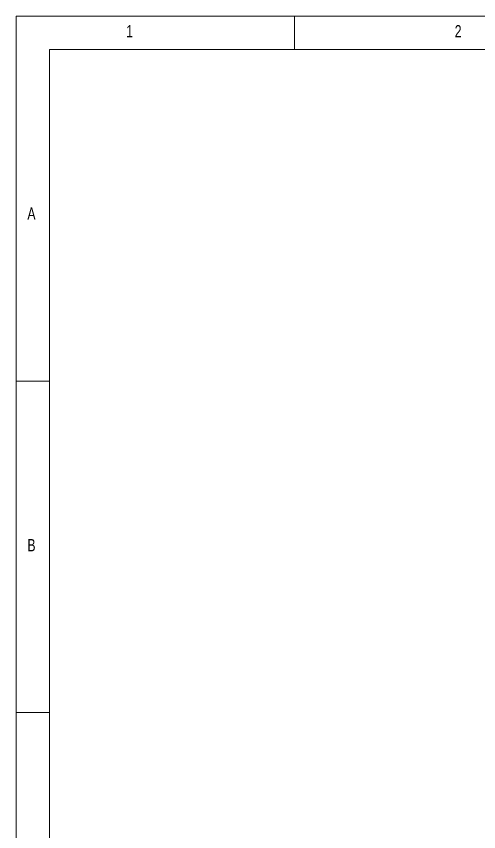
# Model space of a CAD drawing. Header units: millimetres. Extents: x 5 to 589, y 5 to 415.
# Drawn here: x 5 to 74.8, y 292 to 415 of the extents above; entities that cross this region are included whole.
import ezdxf

# ---------------------------------------------------------------- set-up
doc = ezdxf.new("R2010")
doc.units = ezdxf.units.MM
doc.styles.add('SLDTEXTSTYLE0', font='TXT', dxfattribs={"width": 0.75})

msp = doc.modelspace()

# ---------------------------------------------------------------- linework, layer by layer
at = {"color": 7, "linetype": 'Continuous', "lineweight": 0}
for p, q in [((589, 415), (5, 415)), ((5, 415), (5, 5)), ((47, 410), (47, 415)), ((584, 410), (10, 410)), ((10, 410), (10, 10)), ((10, 360), (5, 360)), ((5, 310), (10, 310))]:
    msp.add_line(p, q, dxfattribs=at)

# ---------------------------------------------------------------- texts
at = {"color": 7, "linetype": 'Continuous', "lineweight": 0, "char_height": 1.85, "attachment_point": 1, "style": 'SLDTEXTSTYLE0'}
for s, insert in [('1', (21.58, 413.67)), ('2', (71.17, 413.67)), ('A', (6.67, 386.17)), ('B', (6.67, 336.17))]:
    msp.add_mtext(s, dxfattribs=dict(at, insert=insert))

doc.saveas('drawing.dxf')
